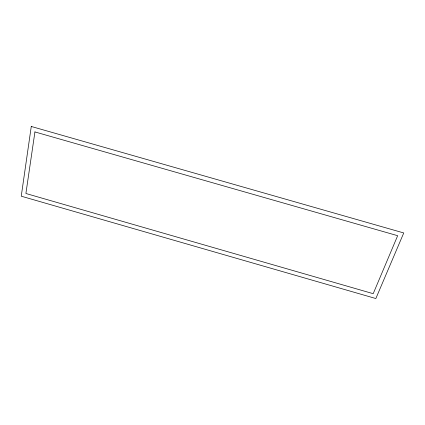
<?xml version="1.0" encoding="UTF-8"?>
<svg xmlns="http://www.w3.org/2000/svg" width="425" height="425" viewBox="0 0 425 425"><rect width="100%" height="100%" fill="white"/><g stroke="black" fill="none" stroke-linecap="round" stroke-linejoin="round"><path stroke-width="0.64" d="M31.269 126.464L21.25 196.196L375.849 298.536L403.75 232.948L31.269 126.464M34.93 131.931L25.898 193.492L373.203 293.68L397.662 235.694L34.93 131.931"/></g></svg>
